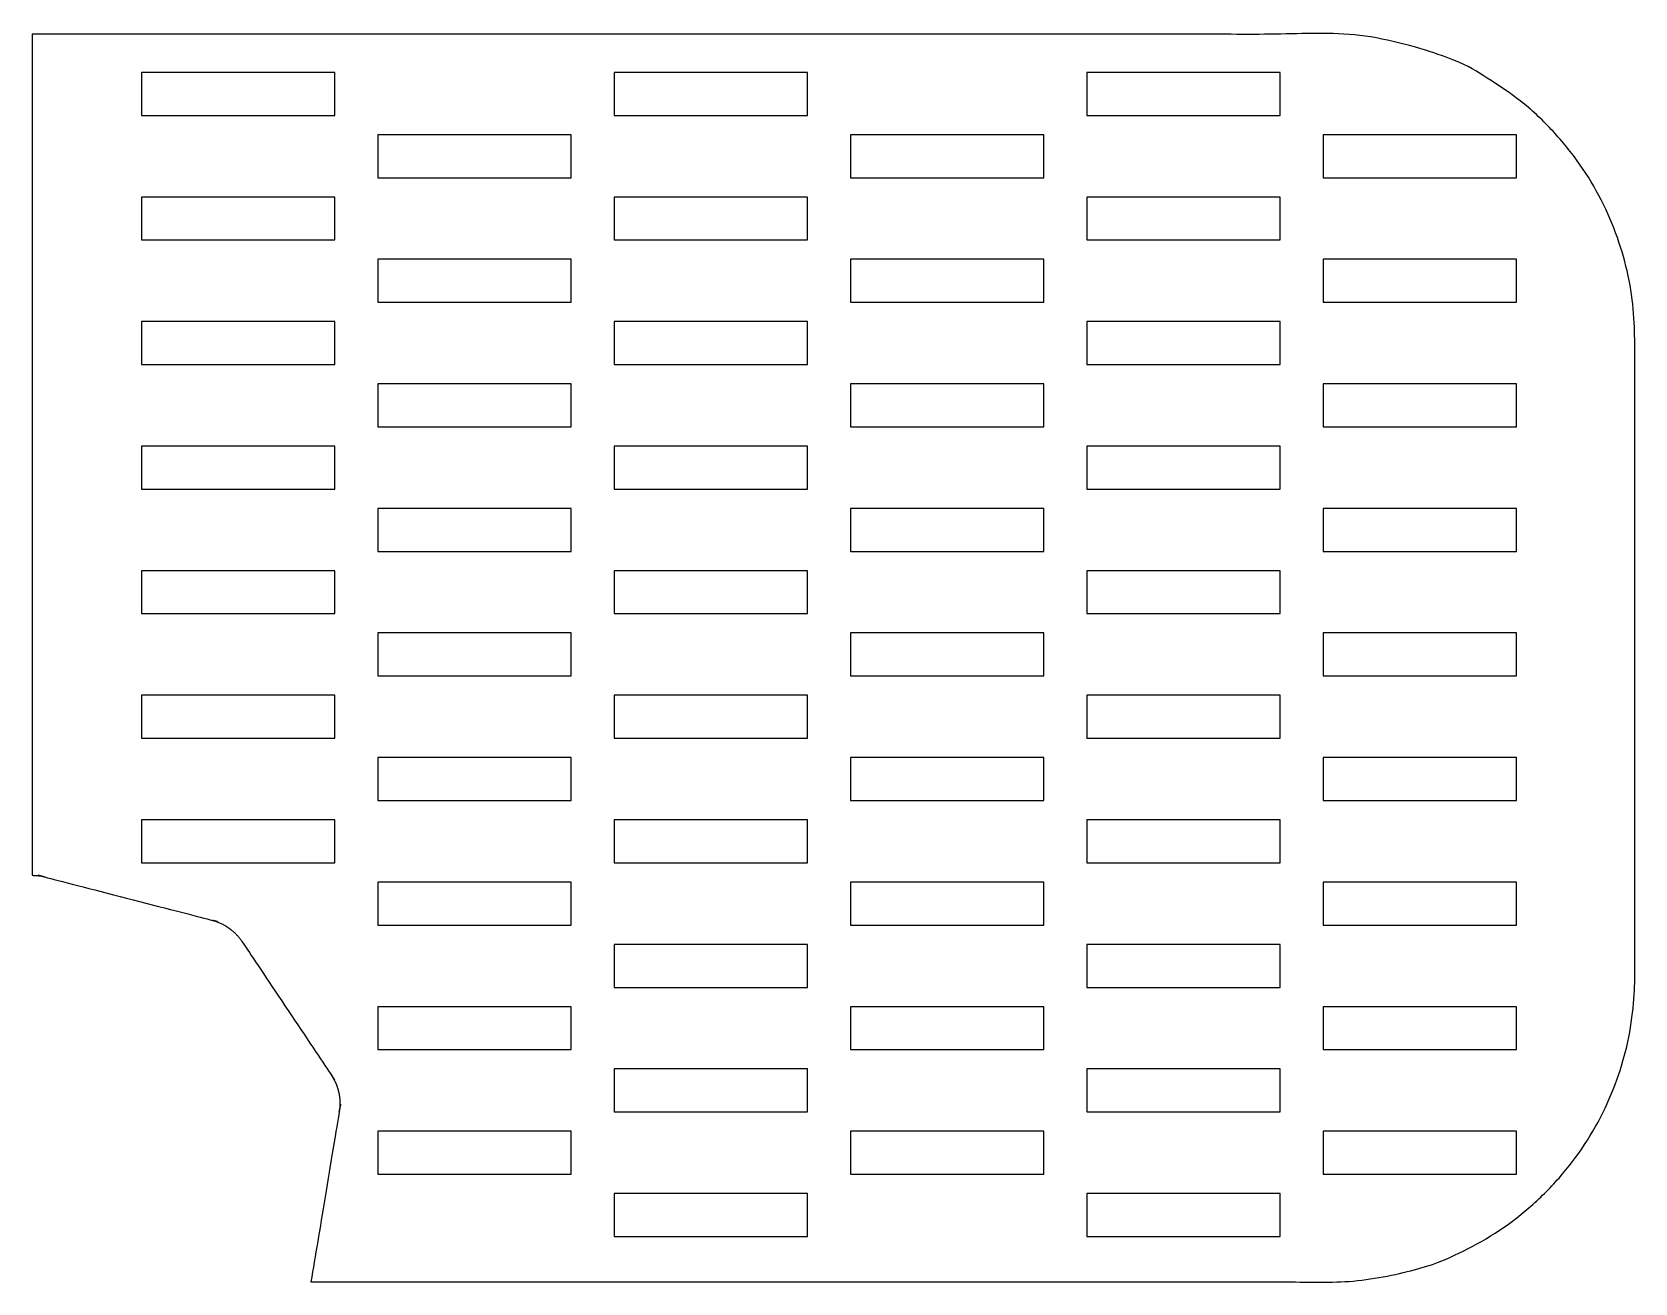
# Model space of a CAD drawing. Header units: millimetres. Extents: x 0 to 373, y 0 to 291.
import ezdxf

# ---------------------------------------------------------------- set-up
doc = ezdxf.new("R2010")
doc.units = ezdxf.units.MM
doc.header["$MEASUREMENT"] = 0
doc.layers.add('Cutout', color=3, linetype='Continuous', true_color=0x00ff00)
doc.layers.add('Pockets 8mm deep', color=4, linetype='Continuous', true_color=0x00ffff)

msp = doc.modelspace()

# ---------------------------------------------------------------- linework, layer by layer
at = {"layer": 'Cutout'}
msp.add_line((0, 290.5), (0, 94.65), dxfattribs=at)
for points, weights, knots in [([(64.91, 0), (183.45, 0), (302, 0), (373, 0), (373, 71), (373, 145.25), (373, 219.5), (373, 290.5), (302, 290.5), (151, 290.5), (0, 290.5)], [1, 1, 1, 0.707106781187, 1, 1, 1, 0.707106781187, 1, 1, 1], [0.598726, 0.598726, 0.598726, 198.23133, 198.23133, 295.124537, 295.124537, 542.694633, 542.694633, 639.58784, 639.58784, 891.325783, 891.325783, 891.325783]), ([(0, 94.65), (1.53, 94.65), (3, 94.26), (22.43, 89.24), (41.86, 84.21), (46.29, 83.07), (48.83, 79.27), (59.23, 63.73), (69.63, 48.19), (72.27, 44.24), (71.49, 39.55), (68.2, 19.77), (64.91, 0)], [0.984069582976, 0.984069586774, 1, 1, 1, 0.934495918768, 1, 1, 1, 0.9296303185, 1, 1, 1], [-79.852147, -79.852147, -79.852147, -76.814869, -76.814869, -75.975391, -75.975391, -67.240447, -67.240447, -66.440093, -66.440093, -57.382782, -57.382782, -56.54525, -56.54525, -56.54525])]:
    msp.add_rational_spline(points, weights, degree=2, knots=knots, dxfattribs=at)
at = {"layer": 'Pockets 8mm deep'}
for points in [[(25.5, 271.57), (70.5, 271.57), (70.5, 281.57), (25.5, 281.57), (25.5, 271.57)], [(135.5, 271.57), (180.5, 271.57), (180.5, 281.57), (135.5, 281.57), (135.5, 271.57)], [(245.5, 271.57), (290.5, 271.57), (290.5, 281.57), (245.5, 281.57), (245.5, 271.57)], [(80.5, 257.07), (125.5, 257.07), (125.5, 267.07), (80.5, 267.07), (80.5, 257.07)], [(190.5, 257.07), (235.5, 257.07), (235.5, 267.07), (190.5, 267.07), (190.5, 257.07)], [(300.5, 257.07), (345.5, 257.07), (345.5, 267.07), (300.5, 267.07), (300.5, 257.07)], [(25.5, 242.57), (70.5, 242.57), (70.5, 252.57), (25.5, 252.57), (25.5, 242.57)], [(135.5, 242.57), (180.5, 242.57), (180.5, 252.57), (135.5, 252.57), (135.5, 242.57)], [(245.5, 242.57), (290.5, 242.57), (290.5, 252.57), (245.5, 252.57), (245.5, 242.57)], [(80.5, 228.07), (125.5, 228.07), (125.5, 238.07), (80.5, 238.07), (80.5, 228.07)], [(190.5, 228.07), (235.5, 228.07), (235.5, 238.07), (190.5, 238.07), (190.5, 228.07)], [(300.5, 228.07), (345.5, 228.07), (345.5, 238.07), (300.5, 238.07), (300.5, 228.07)], [(25.5, 213.57), (70.5, 213.57), (70.5, 223.57), (25.5, 223.57), (25.5, 213.57)], [(135.5, 213.57), (180.5, 213.57), (180.5, 223.57), (135.5, 223.57), (135.5, 213.57)], [(245.5, 213.57), (290.5, 213.57), (290.5, 223.57), (245.5, 223.57), (245.5, 213.57)], [(80.5, 199.07), (125.5, 199.07), (125.5, 209.07), (80.5, 209.07), (80.5, 199.07)], [(190.5, 199.07), (235.5, 199.07), (235.5, 209.07), (190.5, 209.07), (190.5, 199.07)], [(300.5, 199.07), (345.5, 199.07), (345.5, 209.07), (300.5, 209.07), (300.5, 199.07)], [(25.5, 184.57), (70.5, 184.57), (70.5, 194.57), (25.5, 194.57), (25.5, 184.57)], [(135.5, 184.57), (180.5, 184.57), (180.5, 194.57), (135.5, 194.57), (135.5, 184.57)], [(245.5, 184.57), (290.5, 184.57), (290.5, 194.57), (245.5, 194.57), (245.5, 184.57)], [(80.5, 170.07), (125.5, 170.07), (125.5, 180.07), (80.5, 180.07), (80.5, 170.07)], [(190.5, 170.07), (235.5, 170.07), (235.5, 180.07), (190.5, 180.07), (190.5, 170.07)], [(300.5, 170.07), (345.5, 170.07), (345.5, 180.07), (300.5, 180.07), (300.5, 170.07)], [(25.5, 155.57), (70.5, 155.57), (70.5, 165.57), (25.5, 165.57), (25.5, 155.57)], [(135.5, 155.57), (180.5, 155.57), (180.5, 165.57), (135.5, 165.57), (135.5, 155.57)], [(245.5, 155.57), (290.5, 155.57), (290.5, 165.57), (245.5, 165.57), (245.5, 155.57)], [(80.5, 141.07), (125.5, 141.07), (125.5, 151.07), (80.5, 151.07), (80.5, 141.07)], [(190.5, 141.07), (235.5, 141.07), (235.5, 151.07), (190.5, 151.07), (190.5, 141.07)], [(300.5, 141.07), (345.5, 141.07), (345.5, 151.07), (300.5, 151.07), (300.5, 141.07)], [(25.5, 126.57), (70.5, 126.57), (70.5, 136.57), (25.5, 136.57), (25.5, 126.57)], [(135.5, 126.57), (180.5, 126.57), (180.5, 136.57), (135.5, 136.57), (135.5, 126.57)], [(245.5, 126.57), (290.5, 126.57), (290.5, 136.57), (245.5, 136.57), (245.5, 126.57)], [(80.5, 112.07), (125.5, 112.07), (125.5, 122.07), (80.5, 122.07), (80.5, 112.07)], [(190.5, 112.07), (235.5, 112.07), (235.5, 122.07), (190.5, 122.07), (190.5, 112.07)], [(300.5, 112.07), (345.5, 112.07), (345.5, 122.07), (300.5, 122.07), (300.5, 112.07)], [(25.5, 97.57), (70.5, 97.57), (70.5, 107.57), (25.5, 107.57), (25.5, 97.57)], [(135.5, 97.57), (180.5, 97.57), (180.5, 107.57), (135.5, 107.57), (135.5, 97.57)], [(245.5, 97.57), (290.5, 97.57), (290.5, 107.57), (245.5, 107.57), (245.5, 97.57)], [(80.5, 83.07), (125.5, 83.07), (125.5, 93.07), (80.5, 93.07), (80.5, 83.07)], [(190.5, 83.07), (235.5, 83.07), (235.5, 93.07), (190.5, 93.07), (190.5, 83.07)], [(300.5, 83.07), (345.5, 83.07), (345.5, 93.07), (300.5, 93.07), (300.5, 83.07)], [(135.5, 68.57), (180.5, 68.57), (180.5, 78.57), (135.5, 78.57), (135.5, 68.57)], [(245.5, 68.57), (290.5, 68.57), (290.5, 78.57), (245.5, 78.57), (245.5, 68.57)], [(80.5, 54.07), (125.5, 54.07), (125.5, 64.07), (80.5, 64.07), (80.5, 54.07)], [(190.5, 54.07), (235.5, 54.07), (235.5, 64.07), (190.5, 64.07), (190.5, 54.07)], [(300.5, 54.07), (345.5, 54.07), (345.5, 64.07), (300.5, 64.07), (300.5, 54.07)], [(135.5, 39.57), (180.5, 39.57), (180.5, 49.57), (135.5, 49.57), (135.5, 39.57)], [(245.5, 39.57), (290.5, 39.57), (290.5, 49.57), (245.5, 49.57), (245.5, 39.57)], [(80.5, 25.07), (125.5, 25.07), (125.5, 35.07), (80.5, 35.07), (80.5, 25.07)], [(190.5, 25.07), (235.5, 25.07), (235.5, 35.07), (190.5, 35.07), (190.5, 25.07)], [(300.5, 25.07), (345.5, 25.07), (345.5, 35.07), (300.5, 35.07), (300.5, 25.07)], [(135.5, 10.57), (180.5, 10.57), (180.5, 20.57), (135.5, 20.57), (135.5, 10.57)], [(245.5, 10.57), (290.5, 10.57), (290.5, 20.57), (245.5, 20.57), (245.5, 10.57)]]:
    msp.add_lwpolyline(points, dxfattribs=at)

doc.saveas('drawing.dxf')
